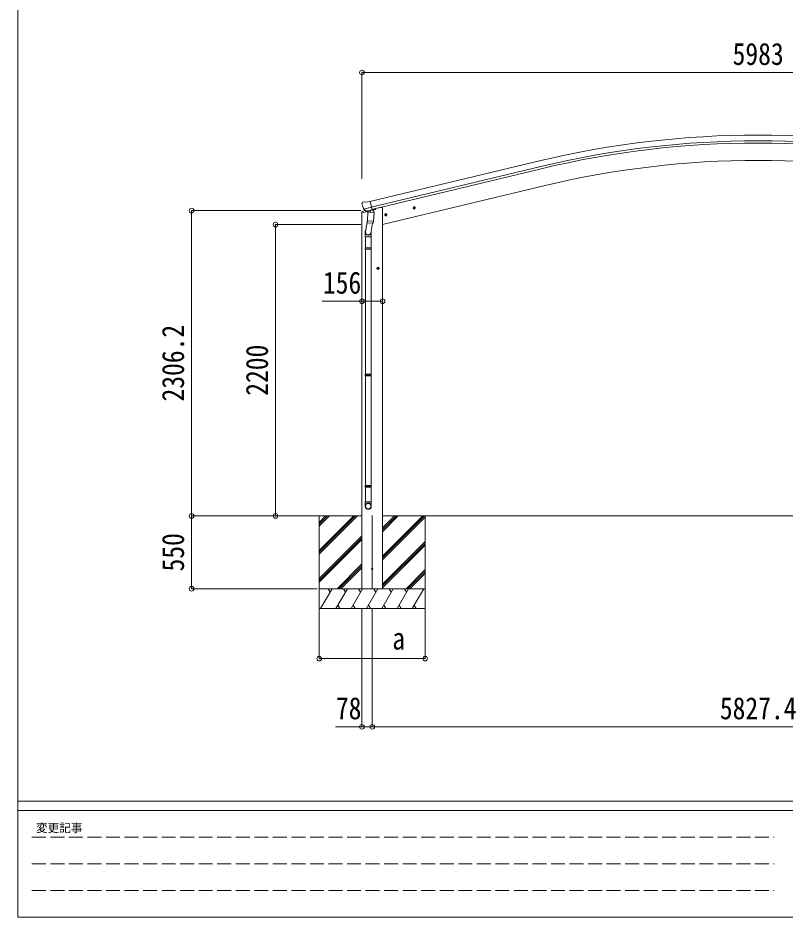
# Model space of a CAD drawing. Units: millimetres at full size. Extents: x -9783 to 9892, y -6828 to 6752.
# Drawn here: x -9783 to -3991, y -6828 to -38 of the extents above; entities that cross this region are included whole.
import ezdxf
from ezdxf.enums import TextEntityAlignment as Align

# ---------------------------------------------------------------- set-up
doc = ezdxf.new("R2010")
doc.units = ezdxf.units.MM
doc.header["$LTSCALE"] = 35
doc.header["$PDMODE"] = 32
doc.header["$PDSIZE"] = 35
doc.linetypes.add('DASHED3', pattern=[4, 3, -1])
for name, color, linetype, lineweight in [('0-0_0', 7, 'Continuous', 9), ('0-1_本体', 4, 'Continuous', 9), ('0-2_部品', 7, 'Continuous', 9), ('0-8_PARTS2', 2, 'Continuous', 9), ('0-A_寸法', 6, 'Continuous', 9), ('F-0_240', 7, 'Continuous', 9)]:
    doc.layers.add(name, color=color, linetype=linetype, lineweight=lineweight)
doc.styles.add('ＭＳ ゴシック', font='')
doc.styles.get('ＭＳ ゴシック').set_extended_font_data('MS Gothic')

msp = doc.modelspace()

# ---------------------------------------------------------------- linework, layer by layer
at = {"layer": '0-0_0'}
for p, q in [((-7186.08, -3798.79), (-7687.75, -3798.8)), ((-7508.53, -3847.4), (-7459.93, -3798.79)), ((-7508.53, -3798.8), (-7508.53, -4498.8)), ((-7508.53, -4059.53), (-7247.8, -3798.8)), ((-7508.53, -4073.67), (-7233.66, -3798.8)), ((-7508.53, -4087.81), (-7219.51, -3798.8)), ((-7508.53, -3875.68), (-7431.65, -3798.8)), ((-7508.53, -3861.54), (-7445.79, -3798.8)), ((-7030.08, -4101.58), (-6727.3, -3798.8)), ((-7030.08, -4115.72), (-6713.16, -3798.8)), ((-7030.08, -3917.73), (-6911.15, -3798.8)), ((-7030.08, -3903.59), (-6925.29, -3798.8)), ((-7030.08, -3889.45), (-6939.43, -3798.8)), ((-7029.58, -3798.8), (-1359.43, -3798.8)), ((-6708.53, -3798.8), (-6708.53, -4498.8)), ((-7030.08, -4129.86), (-6708.53, -3808.31)), ((-7508.53, -4271.66), (-7186.08, -3949.21)), ((-7508.53, -4285.8), (-7186.08, -3963.35)), ((-7508.53, -4299.94), (-7186.08, -3977.49)), ((-7030.08, -4313.71), (-6708.53, -3992.16)), ((-7030.08, -4327.85), (-6708.53, -4006.3)), ((-7030.08, -4341.99), (-6708.53, -4020.44)), ((-7373.54, -4348.8), (-7186.08, -4161.34)), ((-7359.39, -4348.8), (-7186.08, -4175.48)), ((-7345.25, -4348.8), (-7186.08, -4189.63)), ((-6853.04, -4348.8), (-6708.53, -4204.29)), ((-6838.89, -4348.8), (-6708.53, -4218.43)), ((-6824.75, -4348.8), (-6708.53, -4232.58)), ((-6708.53, -4348.8), (-7508.53, -4348.8)), ((-7498.24, -4498.8), (-7411.64, -4348.8)), ((-7426.64, -4374.78), (-7441.64, -4348.8)), ((-7382.77, -4498.8), (-7296.17, -4348.8)), ((-7311.17, -4374.78), (-7326.17, -4348.8)), ((-7267.3, -4498.8), (-7180.7, -4348.8)), ((-7195.7, -4374.78), (-7210.7, -4348.8)), ((-7041.53, -4348.8), (-7175.53, -4348.8)), ((-7151.83, -4498.8), (-7065.23, -4348.8)), ((-7080.23, -4374.78), (-7095.23, -4348.8)), ((-7036.36, -4498.8), (-6949.76, -4348.8)), ((-6964.76, -4374.78), (-6979.76, -4348.8)), ((-6920.89, -4498.8), (-6834.29, -4348.8)), ((-6864.29, -4348.8), (-6849.29, -4374.78)), ((-6805.42, -4498.8), (-6718.81, -4348.8)), ((-7367.77, -4472.82), (-7352.77, -4498.8)), ((-7252.3, -4472.82), (-7237.3, -4498.8)), ((-7136.83, -4472.82), (-7121.83, -4498.8)), ((-7021.36, -4472.82), (-7006.36, -4498.8)), ((-6905.89, -4472.82), (-6890.89, -4498.8)), ((-6790.42, -4472.82), (-6775.42, -4498.8)), ((-7508.53, -4498.8), (-6708.53, -4498.8))]:
    msp.add_line(p, q, dxfattribs=at)
at = {"layer": '0-1_本体'}
for p, q in [((-7125.13, -1425.07), (-5846.03, -1117.99)), ((-5835.95, -1159.97), (-7115.05, -1467.05)), ((-7111.12, -1483.42), (-5832.02, -1176.33)), ((-7030.56, -1598.8), (-5801.44, -1303.71)), ((-7030.56, -1598.8), (-5801.44, -1303.71)), ((-7157.49, -1492.29), (-7157.49, -1492.79)), ((-7050.56, -1469.42), (-7084.07, -1477.46)), ((-7030.56, -1469.42), (-7050.56, -1469.42)), ((-7030.56, -4348.8), (-7030.56, -1469.42)), ((-7186.06, -4348.8), (-7186.06, -1508.62))]:
    msp.add_line(p, q, dxfattribs=at)
for radius in [7073, 7029.83, 7013, 6882, 6882]:
    msp.add_arc((-4194.87, -7995.56), radius, 76.5, 103.5, dxfattribs=at)
at = {"layer": '0-2_部品'}
for p, q in [((-7150.73, -1429.67), (-7124.8, -1423.44)), ((-7185.79, -1440.98), (-7185.51, -1442.13)), ((-7158.67, -1492.85), (-7185.6, -1499.31)), ((-7181.57, -1432.41), (-7185.42, -1438.7)), ((-7178.47, -1430.16), (-7165.29, -1426.99)), ((-7171.73, -1481.29), (-7114.22, -1467.48)), ((-7154.88, -1496.2), (-7171.26, -1481.71)), ((-7150.73, -1429.67), (-7163.99, -1426.97)), ((-7149.8, -1496.28), (-7113.1, -1487.47)), ((-7119.05, -1489.29), (-7120.07, -1503.9)), ((-7113.1, -1487.47), (-7111.57, -1487.1)), ((-7110.02, -1485), (-7109.07, -1485.06)), ((-7109.07, -1485.06), (-7095.76, -1500.38)), ((-7105.39, -1489.31), (-7087.18, -1484.94)), ((-7083.35, -1476.92), (-7083.35, -1480.08)), ((-6781.66, -1470.31), (-6801.11, -1474.98)), ((-6798.68, -1474.4), (-6796.55, -1467.2)), ((-6793.52, -1479.84), (-6798.68, -1474.4)), ((-6796.55, -1467.2), (-6789.25, -1465.45)), ((-6789.05, -1482.37), (-6793.72, -1462.92)), ((-6789.25, -1465.45), (-6784.09, -1470.89)), ((-7187.9, -1509.12), (-7145.09, -1498.84)), ((-7187.9, -1502.23), (-7187.9, -1509.12)), ((-7152.17, -1496.77), (-7144.65, -1494.96)), ((-7151.33, -1496.65), (-7149.8, -1496.28)), ((-7147.97, -1496.51), (-7148.02, -1497.25)), ((-7147.26, -1498.29), (-7121.45, -1504.73)), ((-7140.34, -1503.64), (-7145.02, -1570.47)), ((-7094.66, -1506.83), (-7140.34, -1503.64)), ((-7138.57, -1500.46), (-7138.8, -1503.75)), ((-7099.33, -1573.67), (-7094.66, -1506.83)), ((-7095.76, -1500.38), (-7096.2, -1506.72)), ((-6995.58, -1521.67), (-7015.03, -1526.34)), ((-7012.61, -1525.76), (-7010.47, -1518.56)), ((-7007.44, -1531.2), (-7012.61, -1525.76)), ((-7010.47, -1518.56), (-7003.18, -1516.81)), ((-7002.97, -1533.73), (-7007.64, -1514.28)), ((-7003.18, -1516.81), (-6998.01, -1522.25)), ((-7144.66, -1565.35), (-7159.2, -1653.22)), ((-7145.88, -1582.94), (-7145.01, -1570.48)), ((-7145.48, -1584.3), (-7145.48, -1584.3)), ((-7099.33, -1573.67), (-7145.02, -1570.47)), ((-7144.03, -1585.08), (-7102.34, -1587.99)), ((-7105.87, -1587.75), (-7118.5, -1662.54)), ((-7099.34, -1573.67), (-7100.23, -1586.36)), ((-7161.35, -1690.38), (-7161.35, -1656.03)), ((-7115.35, -1690.38), (-7161.35, -1690.38)), ((-7159.35, -1690.38), (-7159.35, -1773.04)), ((-7117.35, -1690.38), (-7117.35, -1773.04)), ((-7115.35, -1655.73), (-7115.35, -1690.38)), ((-7161.35, -1775.04), (-7160.35, -1773.04)), ((-7115.35, -1775.04), (-7161.35, -1775.04)), ((-7115.35, -1783.04), (-7161.35, -1783.04)), ((-7116.35, -1773.04), (-7160.35, -1773.04)), ((-7116.35, -1785.04), (-7160.35, -1785.04)), ((-7159.35, -1785.04), (-7159.35, -2729.23)), ((-7117.35, -1785.04), (-7117.35, -2729.23)), ((-7115.35, -1775.04), (-7116.35, -1773.04)), ((-7115.35, -1783.04), (-7116.35, -1785.04)), ((-7115.35, -1775.04), (-7115.35, -1783.04)), ((-7053.84, -1928.92), (-7073.84, -1928.92)), ((-7071.35, -1928.92), (-7067.59, -1922.42)), ((-7067.59, -1935.42), (-7071.35, -1928.92)), ((-7067.59, -1922.42), (-7060.09, -1922.42)), ((-7063.84, -1938.92), (-7063.84, -1918.92)), ((-7060.09, -1922.42), (-7056.34, -1928.92)), ((-7161.35, -2731.23), (-7160.35, -2729.23)), ((-7115.35, -2731.23), (-7161.35, -2731.23)), ((-7115.35, -2739.23), (-7161.35, -2739.23)), ((-7116.35, -2729.23), (-7160.35, -2729.23)), ((-7116.35, -2741.23), (-7160.35, -2741.23)), ((-7159.35, -2741.23), (-7159.35, -3569.41)), ((-7117.35, -2741.23), (-7117.35, -3569.41)), ((-7115.35, -2731.23), (-7116.35, -2729.23)), ((-7115.35, -2739.23), (-7116.35, -2741.23)), ((-7115.35, -2731.23), (-7115.35, -2739.23)), ((-7161.35, -3571.41), (-7160.35, -3569.41)), ((-7115.35, -3571.41), (-7161.35, -3571.41)), ((-7115.35, -3579.41), (-7161.35, -3579.41)), ((-7116.35, -3569.41), (-7160.35, -3569.41)), ((-7116.35, -3581.41), (-7160.35, -3581.41)), ((-7159.35, -3581.41), (-7159.35, -3691.42)), ((-7117.35, -3581.41), (-7117.35, -3691.42)), ((-7115.35, -3571.41), (-7116.35, -3569.41)), ((-7115.35, -3579.41), (-7116.35, -3581.41)), ((-7115.35, -3571.41), (-7115.35, -3579.41)), ((-7161.35, -3725.56), (-7161.35, -3691.42)), ((-7115.35, -3691.42), (-7161.35, -3691.42)), ((-7115.35, -3725.56), (-7115.35, -3691.42))]:
    msp.add_line(p, q, dxfattribs=at)
for points in [[(-7119.37, -1488.89), (-7109.64, -1486.56), (-7124.8, -1423.44)], [(-7172, -1480.71), (-7171.42, -1481.56), (-7171.26, -1481.71)], [(-7119.37, -1488.89), (-7119.6, -1489.04), (-7144.37, -1494.99), (-7144.65, -1494.96)], [(-6784.09, -1470.89), (-6786.22, -1478.09), (-6793.52, -1479.84)], [(-6998.01, -1522.25), (-7000.14, -1529.45), (-7007.44, -1531.2)], [(-7161.35, -1775.04), (-7161.35, -1783.04), (-7160.35, -1785.04)], [(-7056.34, -1928.92), (-7060.09, -1935.42), (-7067.59, -1935.42)], [(-7161.35, -2731.23), (-7161.35, -2739.23), (-7160.35, -2741.23)], [(-7161.35, -3571.41), (-7161.35, -3579.41), (-7160.35, -3581.41)]]:
    msp.add_lwpolyline(points, dxfattribs=at)
for centre, radius in [((-6791.39, -1472.65), 8.5), ((-6791.39, -1472.65), 7.7), ((-6791.39, -1472.65), 6.5), ((-7005.31, -1524), 8.5), ((-7005.31, -1524), 7.7), ((-7005.31, -1524), 6.5), ((-7063.84, -1928.92), 8.5), ((-7063.84, -1928.92), 7.7), ((-7063.84, -1928.92), 6.5)]:
    msp.add_circle(centre, radius, dxfattribs=at)
at = {"layer": '0-2_部品', "color": 4}
msp.add_circle((-7108.31, -4198.8), 4.5, dxfattribs=at)
at = {"layer": '0-2_部品'}
for centre, radius, start, end in [((-6988.7, -1394.88), 202.4, 193.5, 205.09125), ((-7177.3, -1435.02), 5, 103.5, 148.5), ((-7164.59, -1429.91), 3, 78.5, 103.5), ((-7118.45, -1489.38), 0.604, 100.59842, 172.20595), ((-7111.69, -1486.62), 0.5, 283.5, 318.76246), ((-7088.35, -1480.08), 5, 283.5, 0), ((-7184.9, -1502.23), 3, 103.5, 180), ((-7151.45, -1496.16), 0.5, 248.23754, 283.5), ((-7148.46, -1496.47), 0.5, 356, 103.5), ((-7147.02, -1497.32), 1, 176, 256), ((-7121.09, -1503.76), 1.03, 250.03897, 351.96569), ((-7143.94, -1583.11), 1.95, 175.04017, 217.47766), ((-7143.89, -1583.08), 2, 217.40962, 266), ((-7102.2, -1586), 2, 266, 349.46843), ((-7131.35, -1656.03), 30, 177.45142, 180)]:
    msp.add_arc(centre, radius, start, end, dxfattribs=at)
for centre, major_axis, ratio, start_param, end_param in [((-7182.87, -1440.27), (-1.57, -2.57), 0.99628, 4.712389, 5.4996506), ((-7152.89, -1493.94), (-0.73, -2.92), 0.997631, 5.8041905, 6.6006116), ((-7152.84, -1493.72), (2.63, 3.16), 0.650902, 4.0958226, 4.1686332), ((-7152.87, -1493.84), (-0.73, -2.92), 0.997631, 0.3902369, 0.4789948), ((-7138.35, -1655.73), (23, 0), 0.996195, 2.5560258, 6.5663028), ((-7138.35, -1655.73), (21, 0), 0.996195, 2.9349147, 5.9512394), ((-7138.35, -3723.81), (-23, 0), 0.996195, 3.1415927, 6.2831853), ((-7138.35, -3725.56), (-23, 0), 0.996195, 3.1415927, 6.2831853), ((-7138.35, -3725.56), (0, -23.43), 0.981806, 4.712389, 7.8539816)]:
    msp.add_ellipse(centre, major_axis=major_axis, ratio=ratio, start_param=start_param, end_param=end_param, dxfattribs=at)
msp.add_ellipse((-7138.35, -3725.56), major_axis=(21, 0), ratio=0.996195, dxfattribs=at)
at = {"layer": '0-8_PARTS2', "color": 6}
msp.add_line((-7186.08, -449.8), (-1203.06, -449.8), dxfattribs=at)
at = {"layer": '0-8_PARTS2'}
msp.add_line((-7108.31, -3796.3), (-7108.31, -4351.3), dxfattribs=at)
at = {"layer": '0-A_寸法'}
for p, q in [((-7186.08, -449.8), (-7186.08, -1252.13)), ((-8472.36, -3798.8), (-8472.36, -1492.6)), ((-8472.36, -1492.6), (-7193.53, -1492.6)), ((-7838.65, -3798.8), (-7838.65, -1598.82)), ((-7838.65, -1598.82), (-7193.53, -1598.82)), ((-7186.08, -2177.55), (-7486.08, -2177.55)), ((-7030.08, -2177.55), (-7186.08, -2177.55)), ((-8472.36, -3798.8), (-7523.34, -3798.8)), ((-8472.36, -3798.8), (-7526.09, -3798.8)), ((-8472.36, -3798.8), (-8472.36, -4348.8)), ((-7838.65, -3798.8), (-7526.09, -3798.8)), ((-8472.36, -4348.8), (-7524.37, -4348.8)), ((-7508.53, -4876.7), (-7508.53, -4502.29)), ((-7186.31, -5391.69), (-7186.31, -4502.29)), ((-7108.31, -5391.69), (-7108.31, -4502.29)), ((-7186.31, -5391.69), (-7386.31, -5391.69)), ((-7186.31, -5391.69), (-7108.31, -5391.69)), ((-7108.31, -5391.69), (-1280.93, -5391.69))]:
    msp.add_line(p, q, dxfattribs=at)
msp.add_lwpolyline([(-7508.53, -4876.7), (-6708.53, -4876.7), (-6708.53, -4502.29)], dxfattribs=at)
for p in [(-7186.08, -449.8), (-8472.36, -1492.6), (-7838.65, -1598.82), (-7186.08, -2177.55), (-7030.08, -2177.55), (-8472.36, -3798.8), (-7838.65, -3798.8), (-8472.36, -4348.8), (-7508.53, -4876.7), (-6708.53, -4876.7), (-7186.31, -5391.69), (-7108.31, -5391.69)]:
    msp.add_point(p, dxfattribs=at)
at = {"layer": 'F-0_240', "color": 5}
for p, q in [((-9783.03, 6751.9), (-9783.03, -6828.1)), ((-9783.03, -5953.1), (9396.97, -5953.1)), ((-9783.03, -6023.1), (6285.75, -6023.1)), ((-9783.03, -6828.1), (9396.97, -6828.1))]:
    msp.add_line(p, q, dxfattribs=at)
at = {"layer": 'F-0_240', "color": 4, "linetype": 'DASHED3'}
for p, q in [((-9678.03, -6224.35), (-4074.25, -6224.35)), ((-9678.03, -6425.6), (-4074.25, -6425.6)), ((-9678.03, -6626.85), (-4074.25, -6626.85))]:
    msp.add_line(p, q, dxfattribs=at)

# ---------------------------------------------------------------- texts
at = {"layer": '0-A_寸法', "color": 7, "style": 'ＭＳ ゴシック', "width": 0.85}
for s, p in [('5983', (-4387.07, -442.8)), ('156', (-7480.45, -2170.55)), ('a', (-6956.65, -4857.7)), ('78', (-7382.56, -5384.69)), ('5827.4', (-4483.37, -5384.69))]:
    msp.add_text(s, height=166.8, dxfattribs=at).set_placement(p, align=Align.BOTTOM_LEFT)
for s, p in [('2306.2', (-8479.36, -2934.45)), ('2200', (-7845.65, -2891.31)), ('550', (-8479.36, -4218.18))]:
    msp.add_text(s, height=166.8, rotation=90, dxfattribs=at).set_placement(p, align=Align.BOTTOM_LEFT)
at = {"layer": 'F-0_240', "style": 'ＭＳ ゴシック'}
msp.add_text('変更記事', height=64.15, dxfattribs=at).set_placement((-9646.27, -6206.85), align=Align.BOTTOM_LEFT)

doc.saveas('drawing.dxf')
